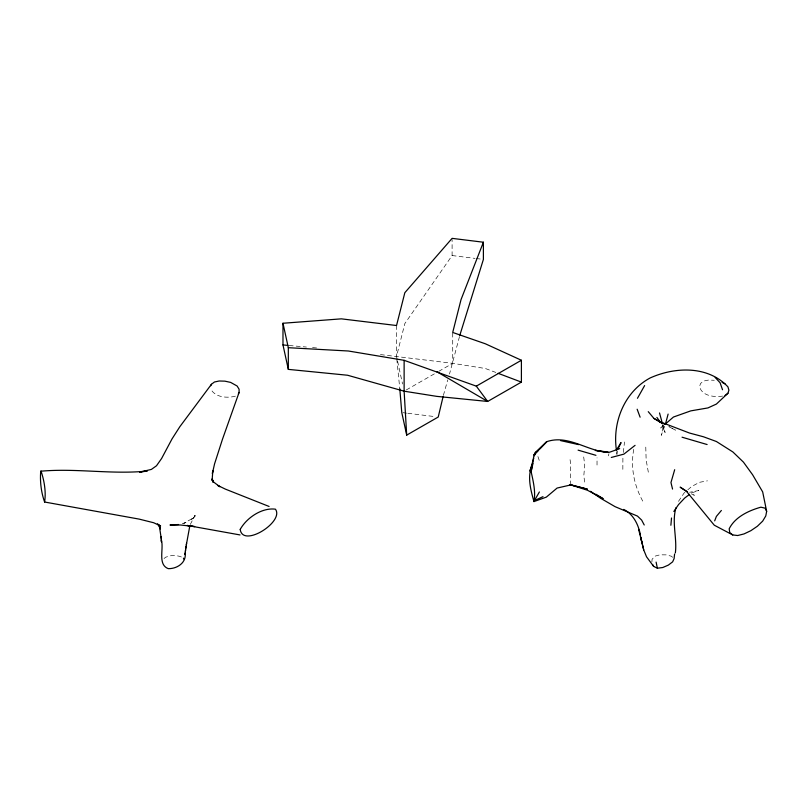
<?xml version="1.0" encoding="UTF-8"?>
<svg xmlns="http://www.w3.org/2000/svg" width="807" height="807" viewBox="0 0 807 807"><rect width="100%" height="100%" fill="white"/><g stroke="black" fill="none" stroke-linecap="round" stroke-linejoin="round"><path stroke-width="0.61" stroke-dasharray="4.04 3.03" d="M597.029 465.034L597.039 457.851M622.843 469.321L622.913 455.955M633.737 449.378C630.328 468.161 634.322 486.581 643.744 502.882M651.895 561.833L652.086 559.342L654.739 556.225L659.975 554.812L666.098 554.873L671.384 556.215L673.199 557.808M623.317 452.455L624.507 441.984M617.032 454.402L617.436 450.931M443.386 395.4L447.734 379.926M397.316 359.993L396.53 356.401L404.832 323.587L452.102 255.547L452.102 239.588M459.486 336.59L449.519 373.994M608.286 455.854L608.982 453.705M190.291 524.439L195.022 515.36L192.883 518.518L195.264 515.814L191.521 519.325L193.872 517.63L183.865 523.269L186.538 522.341L182.281 523.682M664.665 426.177L661.266 435.336L662.91 427.831L662.507 424.563M678.475 501.369L684.043 493.097L686.868 490.636M663.132 425.289L660.711 428.053L663.445 425.692M687.806 489.819L691.569 486.55L699.508 482.314L707.436 480.841M164.073 558.515L165.717 557.173L170.741 555.741A14.748 8.514 0 0 1 179.386 556.285L181.706 557.092M406.284 389.952L437.606 371.997M438.685 371.371L452.717 363.332L485.37 368.506L495.831 372.451M691.538 492.906L698.801 490.535L689.642 492.27M235.422 396.156C227.171 398.396 215.025 397.427 210.738 388.944M722.578 396.086C714.457 397.377 701.646 396.096 699.558 386.432L700.587 383.456L703.502 381.086L708.395 380.077L714.266 380.258M289.148 345.497L306.398 347.05M312.561 347.605L317.494 348.049M380.46 354.586L452.717 363.332L452.717 332.454M452.102 255.547L474.97 258.371M476.17 258.512L482.193 259.259M402.986 412.68L406.627 413.134M407.848 413.285L434.59 416.583M691.428 493.874L694.353 495.256L691.034 493.642M668.973 426.671L675.419 430.141L668.983 426.621M539.227 460.363L537.028 453.897M662.164 424.593L665.099 432.542L663.394 425.814M397.579 361.193L402.552 383.991M648.324 472.166L646.145 459.98L645.731 445.504M583.693 456.964L584.742 465.074L583.824 475.575L584.833 483.776M570.973 484.886C569.248 476.16 571.638 467.344 569.873 458.588M396.782 358.883L399.798 388.792M616.487 451.597L616.548 454.109M396.53 325.524L396.53 356.401"/><path stroke-width="1.21" d="M529.806 471.026L532.085 465.417C527.062 476.745 530.744 490.172 533.972 501.581L546.339 497.122L557.102 488.053L570.973 484.886L587.355 489.123L569.833 484.624L587.446 490.242L603.182 498.706L595.869 494.237M675.368 552.906C677.224 537.886 671.606 522.411 675.984 507.714M670.879 525.266L671.515 518.003M674.591 554.006L674.107 558.605L672.624 561.864L668.337 565.112L662.749 567.523L657.362 568.209L653.64 566.393L646.528 556.79L643.704 549.86L640.617 536.998L643.704 549.86M161.118 536.534L161.461 541.931L161.319 539.722C164.093 548.75 157.355 564.446 168.229 568.642C176.995 568.925 186.568 562.751 185.156 552.987L184.924 554.591L185.62 549.738M185.378 551.393L186.094 546.49M185.842 548.195L186.578 543.242M186.316 544.987L189.877 525.549M269.084 506.463L225.284 489.082L217.688 485.39L219.776 486.712L213.754 482.132L211.676 479.328L213.401 481.95L212.221 478.934L212.786 482.051L212.251 478.622L212.816 470.552L212.372 473.517L214.581 463.813L222.47 439.27L239.084 392.444L239.084 389.226L237.137 386.028L230.651 382.407L224.911 381.156L219.171 380.995L214.4 382.014L211.464 384.273L179.87 426.661L172.042 438.887L161.592 458.517L156.497 465.77L151.383 469.412L139.55 472.176L147.217 471.046C111.891 474.677 76.13 467.999 40.723 471.217C39.886 481.476 41.147 492.331 44.607 502.015L139.167 519.113L153.683 522.744L160.623 525.962L157.405 523.965L159.635 526.154M659.309 421.486L689.45 433.026L703.502 436.789L716.394 441.51L732.877 451.96L743.449 462.139L752.608 474.768L762.676 491.907L766.65 511.356L765.793 515.925L762.655 521.151L757.37 526.255L750.863 530.683L743.993 533.941L737.659 535.525L732.736 534.94L714.276 525.206L686.606 491.483L680.15 487.146L687.453 491.816M533.024 463.198L531.127 471.702C533.266 481.365 535.798 491.806 533.972 501.581M668.115 414.082L665.513 423.887M443.104 396.6L438.231 417.027L406.698 435.114L401.775 412.538L399.798 388.792M459.788 335.379L483.393 259.41L483.393 242.221L452.102 238.358L404.832 292.709L396.53 325.524L341.361 318.846L282.985 323.254L282.985 344.942L288.321 369.374L347.595 375.245L404.125 391.193L436.779 396.368L487.66 401.452L521.403 382.104L521.403 360.255L485.37 343.792L452.717 332.454L461.019 299.639L483.393 242.221M533.75 458.154L530.3 469.916L531.127 471.702L534.032 454.866L535.475 452.263L546.783 441.661C568.31 434.358 587.052 451.153 608.085 452.424M534.436 455.794L535.475 452.263M665.261 424.119L673.442 417.037L690.782 410.874L707.931 407.928L716.384 404.075L727.944 393.251L728.903 390.154L727.934 386.846C708.011 365.531 675.076 366.731 650.149 377.958C624.406 391.809 612.21 422.212 616.457 450.336M674.682 469.704L670.96 482.566L672.554 489.072M714.679 520.868L716.384 516.409L721.377 510.468M618.071 448.753L621.037 442.599L616.871 449.358M210.738 385.726L211.464 384.273M238.358 393.897L239.084 392.444M637.459 398.295L644.622 385.575M539.389 491.947L534.466 500.582L543 496.658M673.845 511.446L678.485 504.657L684.669 498.05L689.571 494.378M538.289 450.457L534.032 454.866L546.783 441.661L539.984 448.702M725.019 395.561L727.944 393.251M635.069 445.353L623.882 454.139L611.282 457.458M44.607 502.015C46.201 492.048 44.284 480.69 41.016 471.026M282.985 323.254L288.321 347.696L348.382 351.005L404.125 360.315L476.312 386.15L521.403 360.255M619.665 448.621L609.487 452.253L595.304 450.407L606.985 452.253M178.559 524.52L169.974 525.024L180.566 525.014L194.648 526.567L187.315 525.458L240.022 534.93M282.985 344.942L287.907 345.386M560.552 440.592L578.629 444.617M682.056 437.202L707.114 444.536M578.094 450.135L595.939 455.33M498.151 373.328L521.403 382.104M722.104 382.427L725.039 383.789M648.253 411.661L653.952 418.43L664.686 424.28M436.779 371.654L487.66 401.452L476.312 386.15M623.75 509.429C633.535 514.341 638.589 524.933 640.465 535.273M653.952 418.43L662.436 423.554M590.532 491.302L600.721 498.333L615.075 506.665L637.48 516.097L641.636 520.071L644.228 524.994M732.736 534.94L729.74 532.549L729.175 528.797C735.076 516.964 748.664 510.619 760.89 507.179L765.117 508.168L766.65 511.356M715.163 377.444L720.096 382.77L722.547 389.771M656.878 417.421L660.176 421.91M158.192 524.53L160.411 528.958L159.443 526.426L161.269 538.794M183.401 558.162L184.238 559.463M652.712 564.739L653.64 566.393M637.147 409.23L640.112 417.199M659.521 412.942L662.376 423.473M638.64 529.453L641.989 542.637M656.111 562.106L657.362 568.209M406.698 435.114L404.125 391.193L404.125 360.315M288.321 347.696L288.321 369.374M240.214 529.392C242.614 548.316 284.669 521.715 275.419 509.177C261.982 507.391 246.649 517.781 240.214 529.392"/></g></svg>
